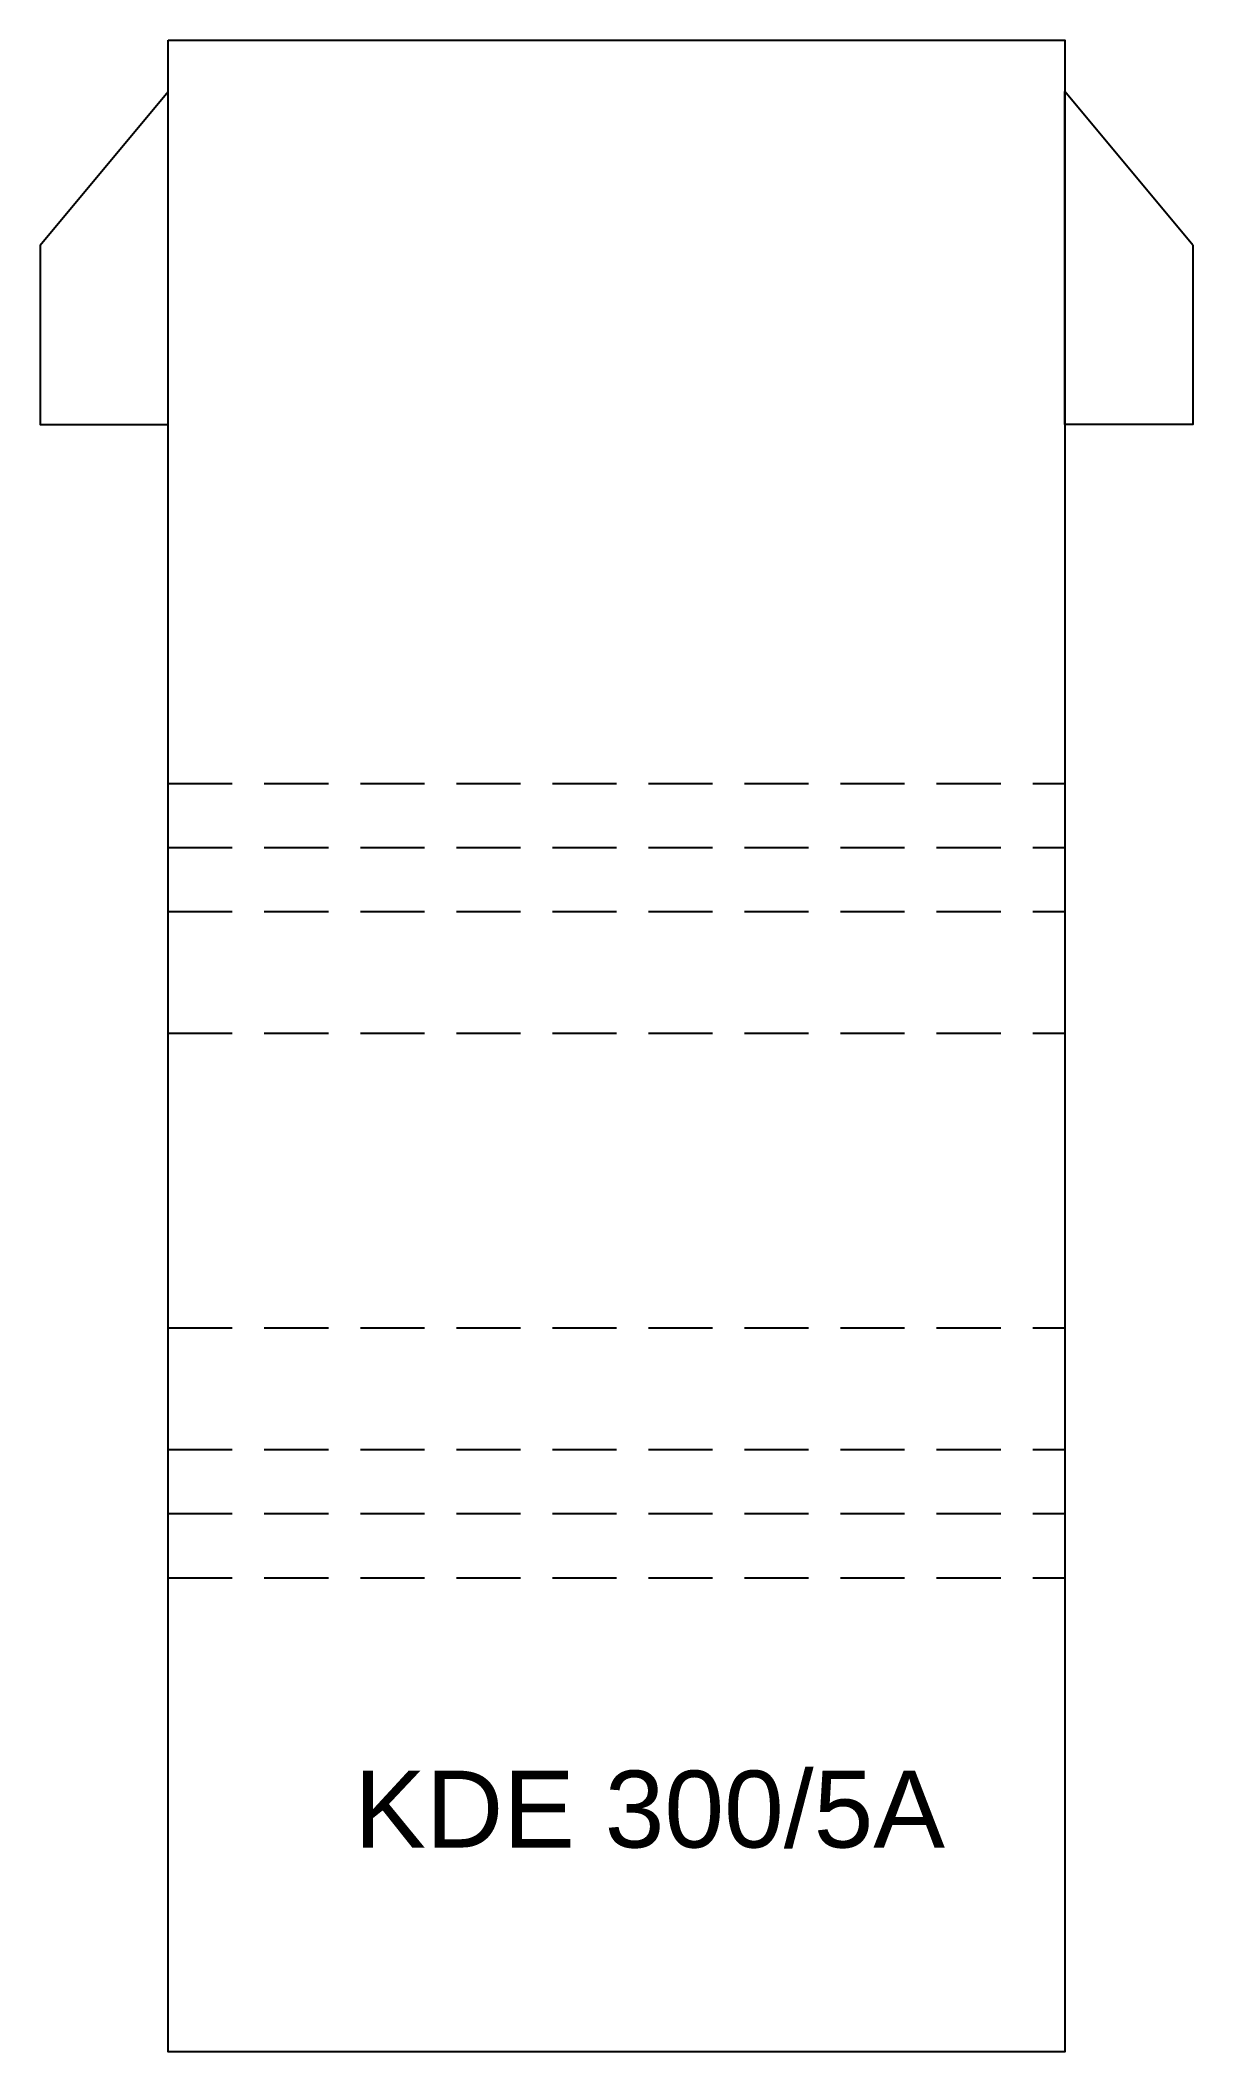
# Model space of a CAD drawing. Header units: millimetres. Extents: x 0 to 45, y 0 to 78.5.
import ezdxf

# ---------------------------------------------------------------- set-up
doc = ezdxf.new("R2010")
doc.units = ezdxf.units.MM
doc.linetypes.add('ASVLTYPE', pattern=[0.75, 0.5, -0.25])

# ---------------------------------------------------------------- blocks, each defined once
blk = doc.blocks.new('KDE 300A-3')
at = {"color": 85}
for p, q in [((82468.913, 41910.443), (82473.913, 41916.443)), ((82513.913, 41910.443), (82508.913, 41916.443))]:
    blk.add_line(p, q, dxfattribs=at)
at = {"color": 85, "linetype": 'ASVLTYPE', "ltscale": 5}
for p, q in [((82473.913, 41889.443), (82508.913, 41889.443)), ((82473.913, 41886.943), (82508.913, 41886.943)), ((82473.913, 41884.443), (82508.913, 41884.443)), ((82473.913, 41879.693), (82508.913, 41879.693)), ((82473.913, 41868.193), (82508.913, 41868.193)), ((82473.913, 41863.443), (82508.913, 41863.443)), ((82473.913, 41860.943), (82508.913, 41860.943)), ((82473.913, 41858.443), (82508.913, 41858.443))]:
    blk.add_line(p, q, dxfattribs=at)
at = {"color": 85}
blk.add_lwpolyline([(82473.913, 41918.443), (82508.913, 41918.443), (82508.913, 41839.943), (82473.913, 41839.943)], close=True, dxfattribs=at)
for points in [[(82468.913, 41910.443), (82468.913, 41903.443), (82473.913, 41903.443), (82473.913, 41916.443)], [(82513.913, 41910.443), (82513.913, 41903.443), (82508.913, 41903.443), (82508.913, 41916.443)]]:
    blk.add_lwpolyline(points, dxfattribs=at)
at = {"color": 85, "insert": (82492.704, 41849.392), "char_height": 3, "attachment_point": 5}
blk.add_mtext('{\\fArial|b0|i0|c0|p34;KDE 300/5A}', dxfattribs=at)

msp = doc.modelspace()

# ---------------------------------------------------------------- block references
at = {"color": 2}
msp.add_blockref('KDE 300A-3', (-82468.913, -41839.943), dxfattribs=at)

doc.saveas('drawing.dxf')
